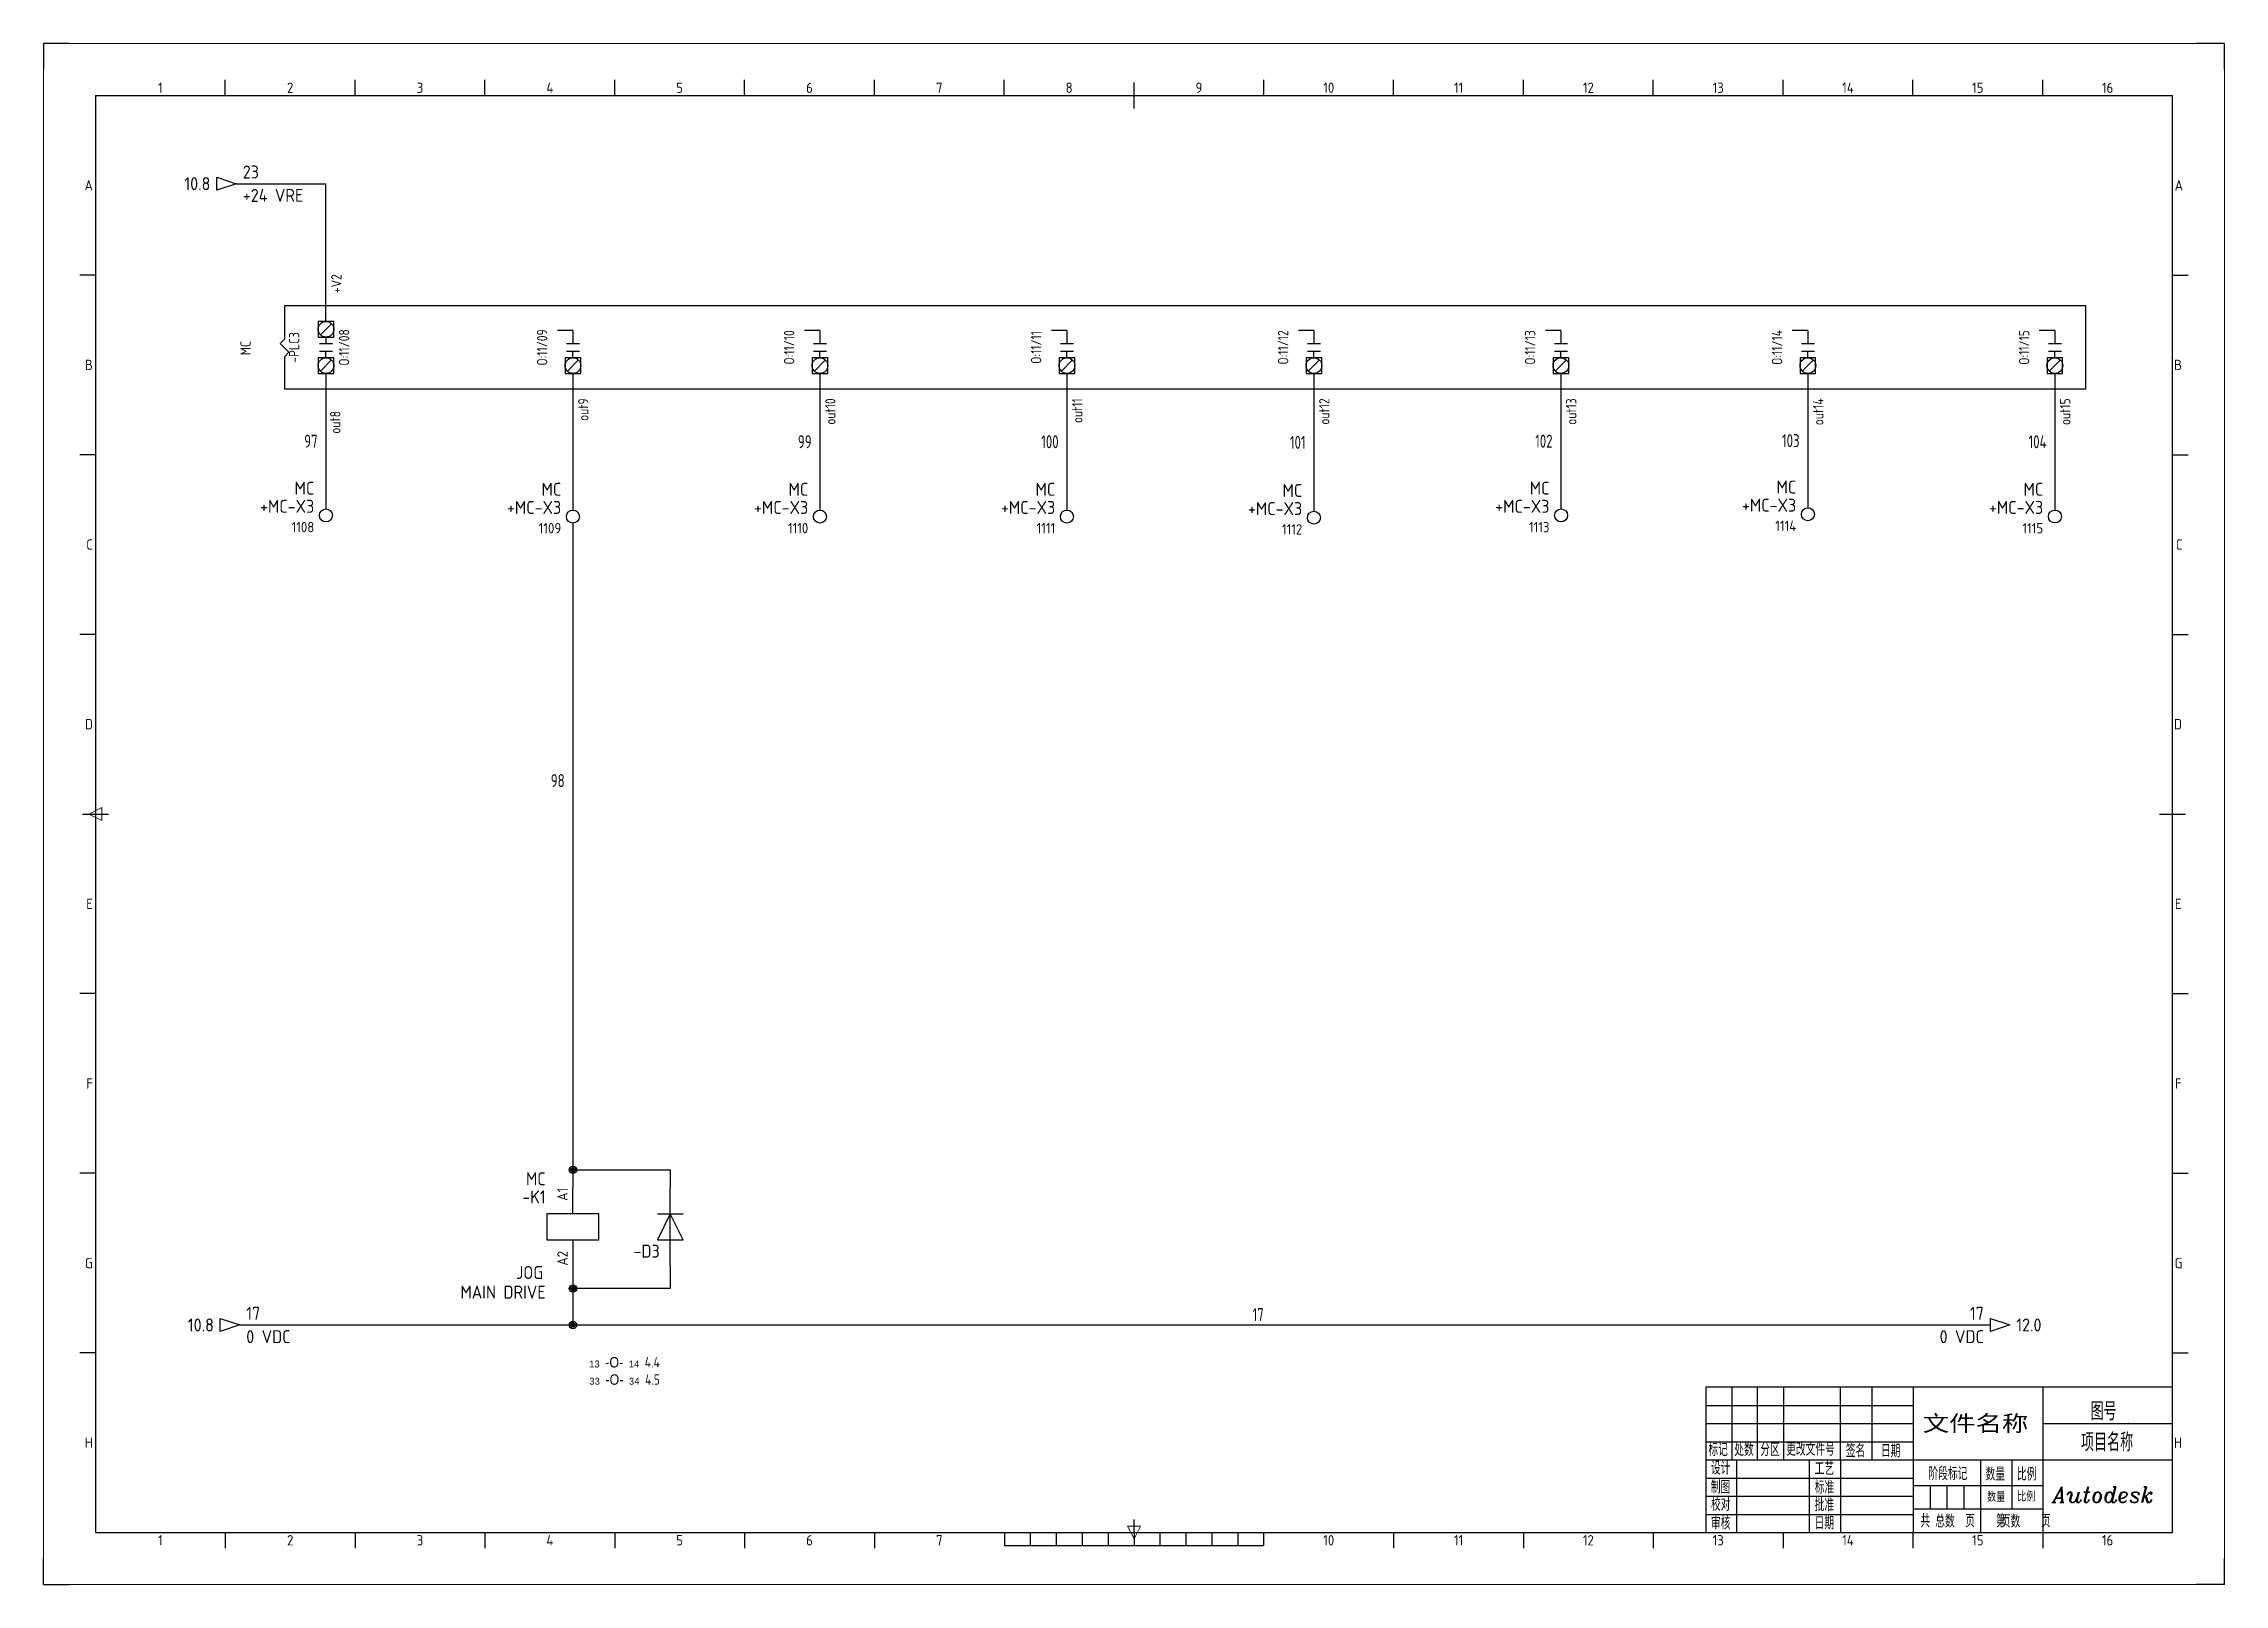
# Model space of a CAD drawing. Header units: millimetres. Extents: x 0 to 841, y 0 to 594.
import ezdxf
from ezdxf.enums import TextEntityAlignment as Align

# ---------------------------------------------------------------- set-up
doc = ezdxf.new("R2010")
doc.units = ezdxf.units.MM
doc.header["$LTSCALE"] = 12
for name, color, linetype in [('AE_BOR', 1, 'Continuous'), ('BLK_0.75mm^2', 7, 'Continuous'), ('DESC', 150, 'Continuous'), ('GRN_2.5mm^2', 3, 'Continuous'), ('GRY_0.5mm^2', 9, 'Continuous'), ('GRY_0.75mm^2', 9, 'Continuous'), ('LOC', 8, 'Continuous'), ('MISC', 7, 'Continuous'), ('SYMS', 7, 'Continuous'), ('TAGS', 150, 'Continuous'), ('TERMS', 123, 'Continuous'), ('VIO_1.0mm^2', 190, 'Continuous'), ('WIRENO', 72, 'Continuous'), ('WIREREF', 52, 'Continuous'), ('WIREREF_DEST', 52, 'Continuous'), ('XREF', 7, 'Continuous'), ('图框_外框线', 7, 'Continuous'), ('图框_标题栏属性', 1, 'Continuous'), ('图框_标题栏文字', 6, 'Continuous')]:
    doc.layers.add(name, color=color, linetype=linetype)
doc.styles.get("Standard").update_dxf_attribs({"font": 'txt.shx', "bigfont": 'gbcbig.shx'})
doc.styles.add('WD', font='romans.shx', dxfattribs={"bigfont": 'gbcbig.shx'})
doc.styles.add('WD_IEC', font='isocp2.shx', dxfattribs={"width": 0.9, "height": 4, "bigfont": 'gbcbig.shx'})
doc.styles.add('工程字', font='gbenor.shx', dxfattribs={"bigfont": 'gbcbig.shx'})

# ---------------------------------------------------------------- blocks, each defined once
blk = doc.blocks.new('gb_a1')
for p, q in [((20, 574), (20, 20)), ((20, 574), (821, 574)), ((821, 20), (821, 574)), ((20, 20), (821, 20))]:
    blk.add_line(p, q)
at = {"layer": 'AE_BOR', "lineweight": 30}
for p, q in [((10, 594), (0, 594)), ((0, 594), (0, 584)), ((841, 594), (830, 594)), ((841, 584), (841, 594)), ((0, 0), (0, 10)), ((841, 0), (841, 10)), ((0, 0), (10, 0)), ((841, 0), (830, 0))]:
    blk.add_line(p, q, dxfattribs=at)
at = {"layer": 'AE_BOR', "color": 1, "lineweight": 15}
for p, q in [((0, 594), (841, 594)), ((0, 0), (0, 594)), ((841, 594), (841, 0)), ((17.5, 297), (22.5, 299.5)), ((22.5, 294.5), (17.5, 297)), ((22.5, 299.5), (22.5, 294.5)), ((420.5, 17.5), (418, 22.5)), ((418, 22.5), (423, 22.5)), ((423, 22.5), (420.5, 17.5)), ((841, 0), (0, 0))]:
    blk.add_line(p, q, dxfattribs=at)
at = {"layer": 'AE_BOR'}
for p, q in [((70.0625, 574), (70.0625, 580)), ((120.125, 574), (120.125, 580)), ((170.1875, 574), (170.1875, 580)), ((220.25, 574), (220.25, 580)), ((270.3125, 574), (270.3125, 580)), ((320.375, 574), (320.375, 580)), ((370.4375, 574), (370.4375, 580)), ((470.5625, 574), (470.5625, 580)), ((520.625, 574), (520.625, 580)), ((570.6875, 574), (570.6875, 580)), ((620.75, 574), (620.75, 580)), ((670.8125, 574), (670.8125, 580)), ((720.875, 574), (720.875, 580)), ((770.9375, 574), (770.9375, 580)), ((20, 504.75), (14, 504.75)), ((821, 504.75), (827, 504.75)), ((20, 435.5), (14, 435.5)), ((821, 435.5), (827, 435.5)), ((20, 366.25), (14, 366.25)), ((821, 366.25), (827, 366.25)), ((20, 227.75), (14, 227.75)), ((821, 227.75), (827, 227.75)), ((20, 158.5), (14, 158.5)), ((821, 158.5), (827, 158.5)), ((20, 89.25), (14, 89.25)), ((821, 89.25), (827, 89.25)), ((70.0625, 20), (70.0625, 14)), ((120.125, 20), (120.125, 14)), ((170.1875, 20), (170.1875, 14)), ((220.25, 20), (220.25, 14)), ((270.3125, 20), (270.3125, 14)), ((320.375, 20), (320.375, 14)), ((520.625, 20), (520.625, 14)), ((570.6875, 20), (570.6875, 14)), ((620.75, 20), (620.75, 14)), ((670.8125, 20), (670.8125, 14)), ((720.875, 20), (720.875, 14)), ((770.9375, 20), (770.9375, 14))]:
    blk.add_line(p, q, dxfattribs=at)
at = {"layer": 'AE_BOR', "color": 2, "lineweight": 30}
for p, q in [((420.5, 574), (420.5, 579)), ((420.5, 569), (420.5, 574)), ((15, 297), (25, 297)), ((816, 297), (826, 297)), ((370.5, 20), (370.5, 15)), ((380.5, 20), (380.5, 15)), ((390.5, 20), (390.5, 15)), ((400.5, 20), (400.5, 15)), ((410.5, 20), (410.5, 15)), ((420.5, 20), (420.5, 25)), ((420.5, 20), (420.5, 15)), ((430.5, 20), (430.5, 15)), ((440.5, 20), (440.5, 15)), ((450.5, 20), (450.5, 15)), ((460.5, 20), (460.5, 15)), ((470.5, 20), (470.5, 15)), ((370.5, 15), (470.5, 15))]:
    blk.add_line(p, q, dxfattribs=at)
at = {"layer": 'AE_BOR', "style": 'WD_IEC'}
for s, p in [('1', (45.03125, 575)), ('2', (95.09375, 575)), ('3', (145.15625, 575)), ('4', (195.21875, 575)), ('5', (245.28125, 575)), ('6', (295.34375, 575)), ('7', (345.40625, 575)), ('8', (395.46875, 575)), ('9', (445.53125, 575)), ('10', (495.59375, 575)), ('11', (545.65625, 575)), ('12', (595.71875, 575)), ('13', (645.78125, 575)), ('14', (695.84375, 575)), ('15', (745.90625, 575)), ('16', (795.96875, 575)), ('1', (45.03125, 15)), ('2', (95.09375, 15)), ('3', (145.15625, 15)), ('4', (195.21875, 15)), ('5', (245.28125, 15)), ('6', (295.34375, 15)), ('7', (345.40625, 15)), ('10', (495.59375, 15)), ('11', (545.65625, 15)), ('12', (595.71875, 15)), ('13', (645.78125, 15)), ('14', (695.84375, 15)), ('15', (745.90625, 15)), ('16', (795.96875, 15))]:
    blk.add_text(s, height=4, dxfattribs=at).set_placement(p, align=Align.CENTER)
for s, p in [('A', (19, 539.375)), ('A', (825.04762, 539.375)), ('B', (19, 470.125)), ('B', (824.66667, 470.125)), ('C', (19, 400.875)), ('C', (824.85714, 400.875)), ('D', (19, 331.625)), ('D', (824.66667, 331.625)), ('E', (19, 262.375)), ('E', (824.47619, 262.375)), ('F', (19, 193.125)), ('F', (824.47619, 193.125)), ('G', (19, 123.875)), ('G', (824.85714, 123.875)), ('H', (19, 54.625)), ('H', (824.66667, 54.625))]:
    blk.add_text(s, height=4, dxfattribs=at).set_placement(p, align=Align.MIDDLE_RIGHT)
blk = doc.blocks.new('PLCIO_25A5')
at = {"layer": 'SYMS'}
for p, q in [((-16, 16), (-16, 3.2)), ((678.75, 16), (-16, 16)), ((-3, 10), (-3, 4)), ((3, 10), (-3, 10)), ((-2.15, 4.85), (2.15, 9.15)), ((3, 4), (3, 10)), ((678.75, -16), (678.75, 16)), ((-16, 3.2), (-17.7, 1.5)), ((-17.7, 1.5), (-14.3, -1.89)), ((-3, 4), (3, 4)), ((-2.5, 1.5), (2.5, 1.5)), ((0, 4), (0, 1.5)), ((95.25, 6.5), (89.25, 6.5)), ((92.75, 1.5), (97.75, 1.5)), ((95.25, 6.5), (95.25, 1.5)), ((190.5, 6.5), (184.5, 6.5)), ((188, 1.5), (193, 1.5)), ((190.5, 6.5), (190.5, 1.5)), ((285.75, 6.5), (279.75, 6.5)), ((283.25, 1.5), (288.25, 1.5)), ((285.75, 6.5), (285.75, 1.5)), ((381, 6.5), (375, 6.5)), ((378.5, 1.5), (383.5, 1.5)), ((381, 6.5), (381, 1.5)), ((476.25, 6.5), (470.25, 6.5)), ((473.75, 1.5), (478.75, 1.5)), ((476.25, 6.5), (476.25, 1.5)), ((571.5, 6.5), (565.5, 6.5)), ((569, 1.5), (574, 1.5)), ((571.5, 6.5), (571.5, 1.5)), ((666.75, 6.5), (660.75, 6.5)), ((664.25, 1.5), (669.25, 1.5)), ((666.75, 6.5), (666.75, 1.5)), ((-14.3, -1.89), (-16, -3.59)), ((-16, -3.59), (-16, -16)), ((-3, -4), (-3, -10)), ((3, -4), (-3, -4)), ((-2.5, -1.5), (2.5, -1.5)), ((-2.15, -9.15), (2.15, -4.85)), ((0, -4), (0, -1.5)), ((3, -10), (3, -4)), ((92.25, -4), (92.25, -10)), ((98.25, -4), (92.25, -4)), ((92.75, -1.5), (97.75, -1.5)), ((93.1, -9.15), (97.4, -4.85)), ((95.25, -4), (95.25, -1.5)), ((98.25, -10), (98.25, -4)), ((187.5, -4), (187.5, -10)), ((193.5, -4), (187.5, -4)), ((188, -1.5), (193, -1.5)), ((188.35, -9.15), (192.65, -4.85)), ((190.5, -4), (190.5, -1.5)), ((193.5, -10), (193.5, -4)), ((282.75, -4), (282.75, -10)), ((288.75, -4), (282.75, -4)), ((283.25, -1.5), (288.25, -1.5)), ((283.6, -9.15), (287.9, -4.85)), ((285.75, -4), (285.75, -1.5)), ((288.75, -10), (288.75, -4)), ((378, -4), (378, -10)), ((384, -4), (378, -4)), ((378.5, -1.5), (383.5, -1.5)), ((378.85, -9.15), (383.15, -4.85)), ((381, -4), (381, -1.5)), ((384, -10), (384, -4)), ((473.25, -4), (473.25, -10)), ((479.25, -4), (473.25, -4)), ((473.75, -1.5), (478.75, -1.5)), ((474.1, -9.15), (478.4, -4.85)), ((476.25, -4), (476.25, -1.5)), ((479.25, -10), (479.25, -4)), ((568.5, -4), (568.5, -10)), ((574.5, -4), (568.5, -4)), ((569, -1.5), (574, -1.5)), ((569.35, -9.15), (573.65, -4.85)), ((571.5, -4), (571.5, -1.5)), ((574.5, -10), (574.5, -4)), ((663.75, -4), (663.75, -10)), ((669.75, -4), (663.75, -4)), ((664.25, -1.5), (669.25, -1.5)), ((664.6, -9.15), (668.9, -4.85)), ((666.75, -4), (666.75, -1.5)), ((669.75, -10), (669.75, -4)), ((-16, -16), (678.75, -16)), ((-3, -10), (3, -10)), ((92.25, -10), (98.25, -10)), ((187.5, -10), (193.5, -10)), ((282.75, -10), (288.75, -10)), ((378, -10), (384, -10)), ((473.25, -10), (479.25, -10)), ((568.5, -10), (574.5, -10)), ((663.75, -10), (669.75, -10))]:
    blk.add_line(p, q, dxfattribs=at)
for centre in [(0, 7), (0, -7), (95.25, -7), (190.5, -7), (285.75, -7), (381, -7), (476.25, -7), (571.5, -7), (666.75, -7)]:
    blk.add_circle(centre, 3.04, dxfattribs=at)
at = {"style": 'WD_IEC', "width": 0.8}
for tag, p in [('LOC', (-42, 0)), ('TAG_1', (-10.29, 0))]:
    blk.add_attdef(tag, text='', height=4, rotation=90, dxfattribs=at).set_placement(p, align=Align.CENTER)
at = {"layer": 'SYMS', "style": 'WD_IEC', "width": 0.9}
blk.add_attdef('TERMDESC10R', text='', height=4, rotation=90, dxfattribs=at).set_placement((4.08, 18), align=Align.TOP_LEFT)
for tag, p in [('DESCA10', (-3, 22)), ('DESCB10', (2, 22)), ('DESCC10', (7, 22)), ('DESCD10', (12, 22)), ('DESCE10', (17, 22)), ('DESCA11', (92.25, 22)), ('DESCB11', (97.25, 22)), ('DESCC11', (102.25, 22)), ('DESCD11', (107.25, 22)), ('DESCE11', (112.25, 22)), ('DESCA12', (187.5, 22)), ('DESCB12', (192.5, 22)), ('DESCC12', (197.5, 22)), ('DESCD12', (202.5, 22)), ('DESCE12', (207.5, 22)), ('DESCA13', (282.75, 22)), ('DESCB13', (287.75, 22)), ('DESCC13', (292.75, 22)), ('DESCD13', (297.75, 22)), ('DESCE13', (302.75, 22)), ('DESCA14', (378, 22)), ('DESCB14', (383, 22)), ('DESCC14', (388, 22)), ('DESCD14', (393, 22)), ('DESCE14', (398, 22)), ('DESCA15', (473.25, 22)), ('DESCB15', (478.25, 22)), ('DESCC15', (483.25, 22)), ('DESCD15', (488.25, 22)), ('DESCE15', (493.25, 22)), ('DESCA16', (568.5, 22)), ('DESCB16', (573.5, 22)), ('DESCC16', (578.5, 22)), ('DESCD16', (583.5, 22)), ('DESCE16', (588.5, 22)), ('DESCA17', (663.75, 22)), ('DESCB17', (668.75, 22)), ('DESCC17', (673.75, 22)), ('DESCD17', (678.75, 22)), ('DESCE17', (683.75, 22))]:
    blk.add_attdef(tag, p, '', height=4, rotation=90, dxfattribs=at)
for tag, p in [('TERM10R', (-6, 8.5)), ('TERM10L', (-6, -8.5)), ('TERM11', (89.25, -10)), ('TERM12', (184.5, -10)), ('TERM13', (279.75, -10)), ('TERM14', (375, -10)), ('TERM15', (470.25, -10)), ('TERM16', (565.5, -10)), ('TERM17', (660.75, -10))]:
    blk.add_attdef(tag, text='', height=4, rotation=90, dxfattribs=at).set_placement(p, align=Align.CENTER)
at = {"layer": 'SYMS', "style": 'WD_IEC', "width": 0.9, "flags": 1}
for tag, p in [('X2TERM10R', (0, 10)), ('X8TERM10L', (0, -10)), ('X8TERM11L', (95.25, -10)), ('X8TERM12L', (190.5, -10)), ('X8TERM13L', (285.75, -10)), ('X8TERM14L', (381, -10)), ('X8TERM15L', (476.25, -10)), ('X8TERM16L', (571.5, -10)), ('X8TERM17L', (666.75, -10))]:
    blk.add_attdef(tag, text='', height=0.64, rotation=90, dxfattribs=at).set_placement(p, align=Align.RIGHT)
at = {"layer": 'SYMS', "style": 'WD_IEC', "width": 0.8}
blk.add_attdef('TAGA10', text='', height=4, rotation=90, dxfattribs=at).set_placement((5, 0), align=Align.TOP_CENTER)
for tag, p in [('TAGA11', (90.25, 0)), ('TAGA12', (185.5, 0)), ('TAGA13', (280.75, 0)), ('TAGA14', (376, 0)), ('TAGA15', (471.25, 0)), ('TAGA16', (566.5, 0)), ('TAGA17', (661.75, 0))]:
    blk.add_attdef(tag, text='', height=4, rotation=90, dxfattribs=at).set_placement(p, align=Align.MIDDLE_CENTER)
at = {"layer": 'SYMS', "style": 'WD_IEC', "width": 0.9}
for tag, p in [('TERMDESC11', (97.25, -11.5)), ('TERMDESC12', (192.5, -11.5)), ('TERMDESC13', (287.75, -11.5)), ('TERMDESC14', (383, -11.5)), ('TERMDESC15', (478.25, -11.5)), ('TERMDESC16', (573.5, -11.5)), ('TERMDESC17', (668.75, -11.5)), ('TERMDESC10L', (2, -18))]:
    blk.add_attdef(tag, text='', height=4, rotation=90, dxfattribs=at).set_placement(p, align=Align.TOP_RIGHT)
blk = doc.blocks.new('HA1S1')
blk.add_lwpolyline([(0, 1.25), (3.75, 0), (0, -1.25)], close=True)
at = {"style": 'WD_IEC'}
for tag, height, flags, p in [('WIRENO', 2.5, 8, (-1.25, 1)), ('SIGCODE', 1, 1, (5, 1.8))]:
    blk.add_attdef(tag, text='', height=height, dxfattribs=dict(at, flags=flags)).set_placement(p, align=Align.RIGHT)
at = {"style": 'WD_IEC', "flags": 1}
blk.add_attdef('X4TERM01', (0, 0), '', height=0.32, dxfattribs=at)
at = {"style": 'WD_IEC'}
blk.add_attdef('XREF', text='', height=2.5, dxfattribs=at).set_placement((5, 0), align=Align.MIDDLE_LEFT)
blk.add_attdef('DESC1', text='', height=2.5, dxfattribs=at).set_placement((-1.25, -1), align=Align.TOP_RIGHT)
blk = doc.blocks.new('VDI1')
for p, q in [((0, 7.5), (0, -7.5)), ((0, -2.5), (-2.5, 2.5)), ((-2.5, 2.5), (2.5, 2.5)), ((2.5, 2.5), (0, -2.5)), ((-2.5, -2.5), (2.5, -2.5))]:
    blk.add_line(p, q)
at = {"style": 'WD_IEC'}
for tag, p in [('INST', (-5.5, 10.25)), ('LOC', (-5.5, 6.75)), ('TAG1', (-5.5, 3.25)), ('DESC1', (-5.5, -6.35)), ('DESC2', (-5.5, -9.85)), ('DESC3', (-5.5, -13.35))]:
    blk.add_attdef(tag, text='', height=2.5, dxfattribs=at).set_placement(p, align=Align.RIGHT)
blk.add_attdef('TERM01', text='', height=2, rotation=90, dxfattribs=at).set_placement((-1, 7.5), align=Align.RIGHT)
at = {"style": 'WD_IEC', "flags": 1}
for tag, p, height in [('X2TERM01', (0, 7.5), 0.32), ('ASSYCODE', (1, -4), 1), ('X8TERM02', (0, -7.5), 0.32), ('FAMILY', (1, -5.5), 1), ('CATDESC', (1, -7), 1)]:
    blk.add_attdef(tag, p, '', height=height, dxfattribs=at)
at = {"style": 'WD_IEC', "flags": 9}
for tag, p in [('MFG', (-5.5, -0.25)), ('CAT', (-5.5, -2.75))]:
    blk.add_attdef(tag, text='', height=1.5, dxfattribs=at).set_placement(p, align=Align.RIGHT)
at = {"style": 'WD_IEC'}
blk.add_attdef('TERM02', (-1, -7.5), '', height=2, rotation=90, dxfattribs=at)
blk = doc.blocks.new('HA1D3')
blk.add_lwpolyline([(0, 0), (-3.75, -1.25), (-3.75, 1.25)], close=True)
at = {"style": 'WD_IEC'}
blk.add_attdef('XREF', text='', height=2.5, dxfattribs=at).set_placement((-5, 0), align=Align.MIDDLE_RIGHT)
at = {"style": 'WD_IEC', "flags": 1}
blk.add_attdef('SIGCODE', text='', height=1, dxfattribs=at).set_placement((-2.5, 1.8), align=Align.RIGHT)
at = {"style": 'WD_IEC'}
for tag, p, height, flags in [('X1TERM01', (0, 0), 0.32, 1), ('WIRENO', (1.25, 1), 2.5, 8)]:
    blk.add_attdef(tag, p, '', height=height, dxfattribs=dict(at, flags=flags))
blk.add_attdef('DESC1', text='', height=2.5, dxfattribs=at).set_placement((1.25, -1), align=Align.TOP_LEFT)
blk = doc.blocks.new('VCR1')
for p, q in [((0, 2.5), (0, 7.5)), ((0, -2.5), (0, -7.5))]:
    blk.add_line(p, q)
blk.add_lwpolyline([(-5, 2.5), (-5, -2.5), (5, -2.5), (5, 2.5)], close=True)
at = {"style": 'WD_IEC'}
for tag, p in [('INST', (-5.25, 11.5)), ('LOC', (-5.25, 8)), ('TAG1', (-5.25, 4.5)), ('DESC2', (-5.25, -10.35)), ('DESC1', (-5.25, -6.85)), ('DESC3', (-5.25, -13.85))]:
    blk.add_attdef(tag, text='', height=2.5, dxfattribs=at).set_placement(p, align=Align.RIGHT)
blk.add_attdef('TERM01', text='', height=2, rotation=90, dxfattribs=at).set_placement((-1, 7.5), align=Align.RIGHT)
at = {"style": 'WD_IEC', "flags": 1}
for tag, p, height in [('X2TERM01', (0, 7.5), 0.32), ('X4LINK', (-5, 0), 0.32), ('X1LINK', (5, 0), 0.32), ('ASSYCODE', (1, -4), 1), ('X8TERM02', (0, -7.5), 0.32), ('FAMILY', (1, -5.5), 1), ('CATDESC', (1, -7), 1)]:
    blk.add_attdef(tag, p, '', height=height, dxfattribs=at)
at = {"style": 'WD_IEC', "flags": 9}
for tag, p in [('MFG', (-6, 1)), ('CAT', (-6, -1.5))]:
    blk.add_attdef(tag, text='', height=1.5, dxfattribs=at).set_placement(p, align=Align.RIGHT)
at = {"style": 'WD_IEC'}
blk.add_attdef('TERM02', (-1, -7.5), '', height=2, rotation=90, dxfattribs=at)
at = {"lineweight": 9, "style": 'WD_IEC'}
for tag, p in [('NO', (-5.5, -16.5)), ('NC', (-5.5, -20))]:
    blk.add_attdef(tag, text='', height=2.5, dxfattribs=at).set_placement(p, align=Align.TOP_RIGHT)
for tag, p in [('XREFNO', (-4, -16.5)), ('XREFNC', (-4, -20))]:
    blk.add_attdef(tag, text='', height=2.5, dxfattribs=at).set_placement(p, align=Align.TOP_LEFT)
blk = doc.blocks.new('WD_WNH')
at = {"linetype": 'Continuous', "style": 'WD_IEC', "width": 0.8}
blk.add_attdef('WIRENO', text='', height=2.5, dxfattribs=at).set_placement((0, 0.75), align=Align.CENTER)
at = {"style": 'WD_IEC', "flags": 1}
for tag, p in [('W08USER', (0, 0.375)), ('W04USER', (0, 0.875)), ('W05USER', (0, 0.75)), ('W09USER', (0, 0.25)), ('W03USER', (0, 1)), ('W06USER', (0, 0.625)), ('W07USER', (0, 0.5)), ('W02USER', (0, 1.125)), ('W01USER', (0, 1.25)), ('W10USER', (0, 0.125))]:
    blk.add_attdef(tag, text='', height=0.08, dxfattribs=at).set_placement(p, align=Align.CENTER)
blk = doc.blocks.new('WD_WNV')
at = {"linetype": 'Continuous', "style": 'WD_IEC', "width": 0.8}
blk.add_attdef('WIRENO', text='', height=2.5, dxfattribs=at).set_placement((-1.6, 0), align=Align.MIDDLE_RIGHT)
at = {"style": 'WD_IEC', "flags": 1}
for tag, p in [('W08USER', (-1, 0.375)), ('W04USER', (-1, 0.875)), ('W05USER', (-1, 0.75)), ('W09USER', (-1, 0.25)), ('W03USER', (-1, 1)), ('W06USER', (-1, 0.625)), ('W07USER', (-1, 0.5)), ('W02USER', (-1, 1.125)), ('W01USER', (-1, 1.25)), ('W10USER', (-1, 0.125))]:
    blk.add_attdef(tag, text='', height=0.08, dxfattribs=at).set_placement(p, align=Align.CENTER)
blk = doc.blocks.new('CorpLogoBlock')
at = {"insert": (-46.09, 17.54), "char_height": 6, "width": 37.2055, "attachment_point": 1, "style": '工程字'}
blk.add_mtext('{\\Fitalic|c0;Autodesk}', dxfattribs=at)
blk = doc.blocks.new('GB_TitleBlock')
at = {"lineweight": -3}
for p, q in [((-50, 42), (0, 42)), ((-50, 28), (0, 28))]:
    blk.add_line(p, q, dxfattribs=at)
blk.add_point((-16.99, 42), dxfattribs=at)
at = {"layer": '图框_外框线'}
for p, q in [((-170, 56), (-170, 28)), ((-160, 28), (-160, 56)), ((-150, 56), (-150, 28)), ((-128, 28), (-128, 56)), ((-116, 56), (-116, 28)), ((-100, 56), (-100, 0)), ((-50, 56), (-50, 0)), ((-180, 49), (-100, 49)), ((-180, 42), (-100, 42)), ((-180, 35), (-100, 35)), ((-180, 28), (-50, 28)), ((-168, 0), (-168, 28)), ((-140, 0), (-140, 28)), ((-128, 28), (-128, 0)), ((-74, 28), (-74, 0)), ((-62, 28), (-62, 9)), ((-180, 21), (-100, 21)), ((-50, 18), (-100, 18)), ((-93.5, 18), (-93.5, 9)), ((-87, 18), (-87, 9)), ((-80.5, 18), (-80.5, 9)), ((-180, 14), (-100, 14)), ((-50, 9), (-100, 9)), ((-180, 7), (-100, 7))]:
    blk.add_line(p, q, dxfattribs=at)
blk.add_lwpolyline([(0, 56), (-180, 56), (-180, 0), (0, 0), (0, 56)], dxfattribs=at)
at = {"style": 'WD', "flags": 1}
blk.add_attdef('WD_TB', (-168.38, 50.46), '', height=2, dxfattribs=at)
at = {"layer": '图框_标题栏属性', "style": '工程字'}
for tag, p in [('REV3', (-179.58, 50.91)), ('REV2', (-179.43, 43.49)), ('REV1', (-179.43, 36.77))]:
    blk.add_attdef(tag, p, '', height=3, dxfattribs=at)
for tag, height, width, p, p2 in [('REV3DET', 3, 13.288798, (-148.76, 50.77), (-130.49, 50.77)), ('BY3', 3, 6.930672, (-126.95, 50.77), (-117.42, 50.77)), ('RD3', 3, 9.096075, (-114.66, 50.77), (-102.16, 50.77)), ('REV2DET', 3, 1.39216, (-148.76, 43.77), (-130.49, 43.77)), ('BY2', 3, 6.930672, (-126.95, 43.77), (-117.42, 43.77)), ('RD2', 3, 9.096075, (-114.66, 43.77), (-102.16, 43.77)), ('文件名称', 7, 2.04191, (-96.3, 38.33), (-55.63, 38.33)), ('REV1DET', 3, 13.288798, (-148.76, 36.77), (-130.49, 36.77)), ('BY1', 3, 6.930672, (-126.95, 36.77), (-117.42, 36.77)), ('RD1', 3, 9.096075, (-114.66, 36.77), (-102.16, 36.77))]:
    blk.add_attdef(tag, text='', height=height, dxfattribs=dict(at, width=width)).set_placement(p, p2, align=Align.FIT)
for tag, p in [('图号', (-26.57, 46.93)), ('项目名称', (-25.25, 35.16))]:
    blk.add_attdef(tag, text='', height=7, dxfattribs=at).set_placement(p, align=Align.MIDDLE)
at = {"layer": '图框_标题栏属性', "lineweight": -3}
for tag, p in [('设计', (-163.59, 22.3)), ('工艺', (-123.59, 22.3)), ('制图', (-163.59, 15.3)), ('标准', (-123.59, 15.3)), ('校对', (-163.59, 8.3)), ('批准', (-123.59, 8.3)), ('审核', (-163.59, 1.3)), ('日期', (-123.59, 1.3))]:
    blk.add_attdef(tag, p, '', height=5, dxfattribs=at)
at = {"layer": '图框_标题栏属性', "style": '工程字'}
for tag, height, p in [('数量', 3.5, (-68.02, 13.58)), ('比例', 3.5, (-56.4, 13.74)), ('总数', 5, (-87.74, 4.36)), ('页数', 5, (-62.45, 4.36))]:
    blk.add_attdef(tag, text='', height=height, dxfattribs=at).set_placement(p, align=Align.MIDDLE_CENTER)
at = {"layer": '图框_标题栏文字', "style": '工程字'}
for s, p in [('标记', (-179, 29.44)), ('处数', (-169, 29.44)), ('分区', (-159, 29.44)), ('更改文件号', (-149, 29.59)), ('签名', (-126, 29)), ('日期', (-112.47, 28.98)), ('设计', (-177.99, 22.35)), ('工艺', (-138.02, 22.15)), ('阶段标记', (-94.11, 20.2)), ('数量', (-72.11, 20)), ('比例', (-60, 20)), ('制图', (-178.04, 15.02)), ('标准', (-137.99, 14.92)), ('校对', (-177.99, 8.33)), ('批准', (-138.02, 8.15)), ('审核', (-177.99, 1.15)), ('日期', (-138.02, 1.15)), ('共     页   第     页', (-97.24, 2))]:
    blk.add_text(s, height=5, dxfattribs=at).set_placement(p)
blk = doc.blocks.new('WDDOT')
for radius in [0.72, 0.449, 0.223]:
    blk.add_circle((0, 0), radius)
blk = doc.blocks.new('VT0002')
blk.add_circle((0, 0), 1.25)
at = {"style": 'WD_IEC'}
for tag, p in [('INST', (-2.25, 7.5)), ('LOC', (-2.25, 4))]:
    blk.add_attdef(tag, text='', height=2.5, dxfattribs=at).set_placement(p, align=Align.RIGHT)
at = {"style": 'WD_IEC', "flags": 1}
for tag, p, height in [('ASSYCODE', (2.75, 10.75), 1), ('CATDESC', (2.75, 9.25), 1), ('MFG', (2.75, 7.25), 1.5), ('CAT', (2.75, 4.75), 1.5), ('X4TERM01', (-1.25, 0), 0.32), ('X4PIN01', (-1.25, 1), 0.4), ('X4TERMDESC01', (-1.25, 0.5), 0.4), ('X2TERM01', (0, 1.25), 0.32), ('X2PIN01', (0, 2.25), 0.4), ('X2TERMDESC01', (0, 1.75), 0.4), ('X8PIN01', (0, -0.25), 0.4), ('X1TERM01', (1.25, 0), 0.32), ('X1PIN01', (1.25, 1), 0.4), ('X1TERMDESC01', (1.25, 0.5), 0.4), ('X8TERM01', (0, -1.25), 0.32), ('X8TERMDESC01', (0, -0.75), 0.4), ('STRIPSEQ', (0, -3), 0.4), ('LINKTERM', (0, -2), 0.4)]:
    blk.add_attdef(tag, p, '', height=height, dxfattribs=at)
at = {"style": 'WD_IEC', "flags": 8}
for tag, height, p in [('TAGSTRIP', 2.5, (-2.25, 0.5)), ('TERM01', 2, (-2.25, -3.25))]:
    blk.add_attdef(tag, text='', height=height, dxfattribs=at).set_placement(p, align=Align.RIGHT)

msp = doc.modelspace()

# ---------------------------------------------------------------- linework, layer by layer
at = {"layer": 'BLK_0.75mm^2'}
for p, q in [((204.12, 159.8), (241.68, 159.8)), ((241.68, 159.8), (241.68, 152.87)), ((241.68, 122.87), (241.68, 114.07)), ((241.68, 114.07), (204.12, 114.07))]:
    msp.add_line(p, q, dxfattribs=at)
at = {"layer": 'GRN_2.5mm^2'}
for p, q in [((204.12, 122.87), (204.12, 100)), ((75.65, 100), (750.75, 100))]:
    msp.add_line(p, q, dxfattribs=at)
at = {"layer": 'GRY_0.5mm^2'}
for p, q in [((108.88, 466.83), (108.88, 414.61)), ((299.38, 466.83), (299.38, 414.18)), ((394.62, 466.83), (394.62, 414.18)), ((489.88, 466.83), (489.88, 413.74)), ((585.12, 466.83), (585.12, 414.62)), ((680.38, 466.83), (680.38, 415.05)), ((775.62, 466.83), (775.64, 414.19))]:
    msp.add_line(p, q, dxfattribs=at)
at = {"layer": 'GRY_0.75mm^2'}
for p, q in [((204.12, 466.88), (204.12, 414.18)), ((204.12, 409.18), (204.12, 152.87))]:
    msp.add_line(p, q, dxfattribs=at)
at = {"layer": 'VIO_1.0mm^2'}
for p in [(74.32, 540), (108.88, 486.88)]:
    msp.add_line(p, (108.88, 540), dxfattribs=at)

# ---------------------------------------------------------------- block references
for name, p in [('gb_a1', (0, 0)), ('CorpLogoBlock', (821, 20))]:
    msp.add_blockref(name, p)
ref = msp.add_blockref('GB_TitleBlock', (821, 20))
ref.add_attrib('页数', '页数', dxfattribs={"layer": '图框_标题栏属性', "height": 5, "style": '工程字'}).set_placement((758.55, 24.36), align=Align.MIDDLE_CENTER)
ref.add_attrib('总数', '总数', dxfattribs={"layer": '图框_标题栏属性', "height": 5, "style": '工程字'}).set_placement((733.26, 24.36), align=Align.MIDDLE_CENTER)
ref.add_attrib('比例', '比例', dxfattribs={"layer": '图框_标题栏属性', "height": 3.5, "style": '工程字'}).set_placement((764.6, 33.74), align=Align.MIDDLE_CENTER)
ref.add_attrib('数量', '数量', dxfattribs={"layer": '图框_标题栏属性', "height": 3.5, "style": '工程字'}).set_placement((752.98, 33.58), align=Align.MIDDLE_CENTER)
ref.add_attrib('项目名称', '项目名称', dxfattribs={"layer": '图框_标题栏属性', "height": 7, "style": '工程字'}).set_placement((795.75, 55.16), align=Align.MIDDLE)
ref.add_attrib('图号', '图号', dxfattribs={"layer": '图框_标题栏属性', "height": 7, "style": '工程字'}).set_placement((794.43, 66.93), align=Align.MIDDLE)
ref.add_attrib('文件名称', '文件名称', dxfattribs={"layer": '图框_标题栏属性', "height": 7, "style": '工程字', "width": 2.04191}).set_placement((724.7, 58.33), (765.37, 58.33), align=Align.FIT)
at = {"layer": 'SYMS'}
ref = msp.add_blockref('HA1D3', (74.32, 540), dxfattribs=dict(at, xscale=2, yscale=2, zscale=2))
ref.add_attrib('WIRENO', '23', (76.82, 542), dxfattribs={"layer": 'WIREREF_DEST', "height": 5, "style": 'WD_IEC', "flags": 8})
ref.add_attrib('DESC1', '+24 VRE', dxfattribs={"layer": 'DESC', "height": 5, "style": 'WD_IEC'}).set_placement((76.82, 538), align=Align.TOP_LEFT)
ref.add_attrib('XREF', '10.8', dxfattribs={"layer": 'XREF', "height": 5, "style": 'WD_IEC'}).set_placement((64.32, 540), align=Align.MIDDLE_RIGHT)
ref = msp.add_blockref('PLCIO_25A5', (108.88, 476.88), dxfattribs=at)
ref.add_attrib('TAGA10', 'O:11/08', dxfattribs={"layer": 'TAGS', "height": 4, "rotation": 90, "style": 'WD_IEC', "width": 0.9}).set_placement((113.88, 476.88), align=Align.TOP_CENTER)
ref.add_attrib('TERMDESC10L', '+V2', dxfattribs={"layer": 'TERMS', "height": 4, "rotation": 90, "style": 'WD_IEC', "width": 0.9}).set_placement((110.88, 505.12), align=Align.TOP_RIGHT)
ref.add_attrib('TERMDESC10R', 'out8', dxfattribs={"layer": 'TERMS', "height": 4, "rotation": 90, "style": 'WD_IEC', "width": 0.9}).set_placement((110.46, 443.62), align=Align.TOP_LEFT)
ref.add_attrib('TAGA11', 'O:11/09', dxfattribs={"layer": 'TAGS', "height": 4, "rotation": 90, "style": 'WD_IEC', "width": 0.9}).set_placement((192.25, 476.88), align=Align.MIDDLE_CENTER)
ref.add_attrib('TERMDESC11', 'out9', dxfattribs={"layer": 'TERMS', "height": 4, "rotation": 90, "style": 'WD_IEC', "width": 0.9}).set_placement((206.12, 457.25), align=Align.TOP_RIGHT)
ref.add_attrib('TAGA12', 'O:11/10', dxfattribs={"layer": 'TAGS', "height": 4, "rotation": 90, "style": 'WD_IEC', "width": 0.9}).set_placement((287.5, 476.88), align=Align.MIDDLE_CENTER)
ref.add_attrib('TERMDESC12', 'out10', dxfattribs={"layer": 'TERMS', "height": 4, "rotation": 90, "style": 'WD_IEC', "width": 0.9}).set_placement((301.38, 457.25), align=Align.TOP_RIGHT)
ref.add_attrib('TAGA13', 'O:11/11', dxfattribs={"layer": 'TAGS', "height": 4, "rotation": 90, "style": 'WD_IEC', "width": 0.9}).set_placement((382.75, 476.88), align=Align.MIDDLE_CENTER)
ref.add_attrib('TERMDESC13', 'out11', dxfattribs={"layer": 'TERMS', "height": 4, "rotation": 90, "style": 'WD_IEC', "width": 0.9}).set_placement((396.62, 457.25), align=Align.TOP_RIGHT)
ref.add_attrib('TAGA14', 'O:11/12', dxfattribs={"layer": 'TAGS', "height": 4, "rotation": 90, "style": 'WD_IEC', "width": 0.9}).set_placement((478, 476.88), align=Align.MIDDLE_CENTER)
ref.add_attrib('TERMDESC14', 'out12', dxfattribs={"layer": 'TERMS', "height": 4, "rotation": 90, "style": 'WD_IEC', "width": 0.9}).set_placement((491.88, 457.25), align=Align.TOP_RIGHT)
ref.add_attrib('TAGA15', 'O:11/13', dxfattribs={"layer": 'TAGS', "height": 4, "rotation": 90, "style": 'WD_IEC', "width": 0.9}).set_placement((573.25, 476.88), align=Align.MIDDLE_CENTER)
ref.add_attrib('TERMDESC15', 'out13', dxfattribs={"layer": 'TERMS', "height": 4, "rotation": 90, "style": 'WD_IEC', "width": 0.9}).set_placement((587.12, 457.25), align=Align.TOP_RIGHT)
ref.add_attrib('TAGA16', 'O:11/14', dxfattribs={"layer": 'TAGS', "height": 4, "rotation": 90, "style": 'WD_IEC', "width": 0.9}).set_placement((668.5, 476.88), align=Align.MIDDLE_CENTER)
ref.add_attrib('TERMDESC16', 'out14', dxfattribs={"layer": 'TERMS', "height": 4, "rotation": 90, "style": 'WD_IEC', "width": 0.9}).set_placement((682.38, 457.25), align=Align.TOP_RIGHT)
ref.add_attrib('TAGA17', 'O:11/15', dxfattribs={"layer": 'TAGS', "height": 4, "rotation": 90, "style": 'WD_IEC', "width": 0.9}).set_placement((763.75, 476.88), align=Align.MIDDLE_CENTER)
ref.add_attrib('TERMDESC17', 'out15', dxfattribs={"layer": 'TERMS', "height": 4, "rotation": 90, "style": 'WD_IEC', "width": 0.9}).set_placement((777.62, 457.25), align=Align.TOP_RIGHT)
ref.add_attrib('LOC', 'MC', dxfattribs={"layer": 'LOC', "height": 4, "rotation": 90, "style": 'WD_IEC', "width": 0.9}).set_placement((79.86, 476.59), align=Align.CENTER)
ref.add_attrib('TAG_1', '-PLC3', dxfattribs={"layer": 'TAGS', "height": 4, "rotation": 90, "style": 'WD_IEC', "width": 0.9}).set_placement((98.59, 476.88), align=Align.CENTER)
ref = msp.add_blockref('VT0002', (108.88, 412.11), dxfattribs=dict(at, xscale=2, yscale=2, zscale=2))
ref.add_attrib('TAGSTRIP', '+MC-X3', dxfattribs={"layer": 'TAGS', "height": 5, "style": 'WD_IEC', "flags": 8}).set_placement((104.38, 413.11), align=Align.RIGHT)
ref.add_attrib('LOC', 'MC', dxfattribs={"layer": 'LOC', "height": 5, "style": 'WD_IEC'}).set_placement((104.38, 420.11), align=Align.RIGHT)
ref.add_attrib('TERM01', '1108', dxfattribs={"layer": 'TERMS', "height": 4, "style": 'WD_IEC', "flags": 8}).set_placement((104.38, 405.61), align=Align.RIGHT)
ref = msp.add_blockref('VT0002', (204.12, 411.68), dxfattribs=dict(at, xscale=2, yscale=2, zscale=2))
ref.add_attrib('TAGSTRIP', '+MC-X3', dxfattribs={"layer": 'TAGS', "height": 5, "style": 'WD_IEC', "flags": 8}).set_placement((199.62, 412.68), align=Align.RIGHT)
ref.add_attrib('LOC', 'MC', dxfattribs={"layer": 'LOC', "height": 5, "style": 'WD_IEC'}).set_placement((199.62, 419.68), align=Align.RIGHT)
ref.add_attrib('TERM01', '1109', dxfattribs={"layer": 'TERMS', "height": 4, "style": 'WD_IEC', "flags": 8}).set_placement((199.62, 405.18), align=Align.RIGHT)
ref = msp.add_blockref('VT0002', (299.38, 411.68), dxfattribs=dict(at, xscale=2, yscale=2, zscale=2))
ref.add_attrib('TAGSTRIP', '+MC-X3', dxfattribs={"layer": 'TAGS', "height": 5, "style": 'WD_IEC', "flags": 8}).set_placement((294.88, 412.68), align=Align.RIGHT)
ref.add_attrib('LOC', 'MC', dxfattribs={"layer": 'LOC', "height": 5, "style": 'WD_IEC'}).set_placement((294.88, 419.68), align=Align.RIGHT)
ref.add_attrib('TERM01', '1110', dxfattribs={"layer": 'TERMS', "height": 4, "style": 'WD_IEC', "flags": 8}).set_placement((294.88, 405.18), align=Align.RIGHT)
ref = msp.add_blockref('VT0002', (394.62, 411.68), dxfattribs=dict(at, xscale=2, yscale=2, zscale=2))
ref.add_attrib('TAGSTRIP', '+MC-X3', dxfattribs={"layer": 'TAGS', "height": 5, "style": 'WD_IEC', "flags": 8}).set_placement((390.12, 412.68), align=Align.RIGHT)
ref.add_attrib('LOC', 'MC', dxfattribs={"layer": 'LOC', "height": 5, "style": 'WD_IEC'}).set_placement((390.12, 419.68), align=Align.RIGHT)
ref.add_attrib('TERM01', '1111', dxfattribs={"layer": 'TERMS', "height": 4, "style": 'WD_IEC', "flags": 8}).set_placement((390.12, 405.18), align=Align.RIGHT)
ref = msp.add_blockref('VT0002', (489.88, 411.24), dxfattribs=dict(at, xscale=2, yscale=2, zscale=2))
ref.add_attrib('TAGSTRIP', '+MC-X3', dxfattribs={"layer": 'TAGS', "height": 5, "style": 'WD_IEC', "flags": 8}).set_placement((485.38, 412.24), align=Align.RIGHT)
ref.add_attrib('LOC', 'MC', dxfattribs={"layer": 'LOC', "height": 5, "style": 'WD_IEC'}).set_placement((485.38, 419.24), align=Align.RIGHT)
ref.add_attrib('TERM01', '1112', dxfattribs={"layer": 'TERMS', "height": 4, "style": 'WD_IEC', "flags": 8}).set_placement((485.38, 404.74), align=Align.RIGHT)
ref = msp.add_blockref('VT0002', (585.21, 412.12), dxfattribs=dict(at, xscale=2, yscale=2, zscale=2))
ref.add_attrib('TAGSTRIP', '+MC-X3', dxfattribs={"layer": 'TAGS', "height": 5, "style": 'WD_IEC', "flags": 8}).set_placement((580.71, 413.12), align=Align.RIGHT)
ref.add_attrib('LOC', 'MC', dxfattribs={"layer": 'LOC', "height": 5, "style": 'WD_IEC'}).set_placement((580.71, 420.12), align=Align.RIGHT)
ref.add_attrib('TERM01', '1113', dxfattribs={"layer": 'TERMS', "height": 4, "style": 'WD_IEC', "flags": 8}).set_placement((580.71, 405.62), align=Align.RIGHT)
ref = msp.add_blockref('VT0002', (680.38, 412.55), dxfattribs=dict(at, xscale=2, yscale=2, zscale=2))
ref.add_attrib('TAGSTRIP', '+MC-X3', dxfattribs={"layer": 'TAGS', "height": 5, "style": 'WD_IEC', "flags": 8}).set_placement((675.88, 413.55), align=Align.RIGHT)
ref.add_attrib('LOC', 'MC', dxfattribs={"layer": 'LOC', "height": 5, "style": 'WD_IEC'}).set_placement((675.88, 420.55), align=Align.RIGHT)
ref.add_attrib('TERM01', '1114', dxfattribs={"layer": 'TERMS', "height": 4, "style": 'WD_IEC', "flags": 8}).set_placement((675.88, 406.05), align=Align.RIGHT)
ref = msp.add_blockref('VT0002', (775.64, 411.69), dxfattribs=dict(at, xscale=2, yscale=2, zscale=2))
ref.add_attrib('TAGSTRIP', '+MC-X3', dxfattribs={"layer": 'TAGS', "height": 5, "style": 'WD_IEC', "flags": 8}).set_placement((771.14, 412.69), align=Align.RIGHT)
ref.add_attrib('LOC', 'MC', dxfattribs={"layer": 'LOC', "height": 5, "style": 'WD_IEC'}).set_placement((771.14, 419.69), align=Align.RIGHT)
ref.add_attrib('TERM01', '1115', dxfattribs={"layer": 'TERMS', "height": 4, "style": 'WD_IEC', "flags": 8}).set_placement((771.14, 405.19), align=Align.RIGHT)
at = {"layer": 'SYMS', "xscale": 2, "yscale": 2, "zscale": 2}
for p in [(204.12, 159.8), (204.12, 114.07), (204.12, 100)]:
    msp.add_blockref('WDDOT', p, dxfattribs=at)
at = {"layer": 'SYMS'}
ref = msp.add_blockref('VCR1', (204.12, 137.87), dxfattribs=dict(at, xscale=2, yscale=2, zscale=2))
ref.add_attrib('TAG1', '-K1', dxfattribs={"layer": 'TAGS', "height": 5, "style": 'WD_IEC'}).set_placement((193.62, 146.87), align=Align.RIGHT)
ref.add_attrib('LOC', 'MC', dxfattribs={"layer": 'LOC', "height": 5, "style": 'WD_IEC'}).set_placement((193.62, 153.87), align=Align.RIGHT)
ref.add_attrib('DESC1', 'JOG', dxfattribs={"layer": 'DESC', "height": 5, "style": 'WD_IEC'}).set_placement((192.66, 117.73), align=Align.RIGHT)
ref.add_attrib('DESC3', 'MAIN DRIVE', dxfattribs={"layer": 'DESC', "height": 5, "style": 'WD_IEC'}).set_placement((193.62, 110.17), align=Align.RIGHT)
ref.add_attrib('TERM01', 'A1', dxfattribs={"layer": 'TERMS', "height": 4, "rotation": 90, "style": 'WD_IEC'}).set_placement((202.12, 152.87), align=Align.RIGHT)
ref.add_attrib('TERM02', 'A2', (202.12, 122.87), dxfattribs={"layer": 'TERMS', "height": 4, "rotation": 90, "style": 'WD_IEC'})
ref = msp.add_blockref('VDI1', (241.68, 137.87), dxfattribs=dict(at, xscale=-2, yscale=2, zscale=2, rotation=180))
ref.add_attrib('TAG1', '-D3', dxfattribs={"layer": 'TAGS', "height": 5, "style": 'WD_IEC'}).set_placement((237.6, 125.97), align=Align.RIGHT)
ref = msp.add_blockref('HA1D3', (75.65, 100), dxfattribs=dict(at, xscale=2, yscale=2, zscale=2))
ref.add_attrib('WIRENO', '17', (78.15, 102), dxfattribs={"layer": 'WIREREF_DEST', "height": 5, "style": 'WD_IEC', "flags": 8})
ref.add_attrib('DESC1', '0 VDC', dxfattribs={"layer": 'DESC', "height": 5, "style": 'WD_IEC'}).set_placement((78.15, 98), align=Align.TOP_LEFT)
ref.add_attrib('XREF', '10.8', dxfattribs={"layer": 'XREF', "height": 5, "style": 'WD_IEC'}).set_placement((65.65, 100), align=Align.MIDDLE_RIGHT)
ref = msp.add_blockref('HA1S1', (750.75, 100), dxfattribs=dict(at, xscale=2, yscale=2, zscale=2))
ref.add_attrib('WIRENO', '17', dxfattribs={"layer": 'WIREREF', "height": 5, "style": 'WD_IEC', "flags": 8}).set_placement((748.25, 102), align=Align.RIGHT)
ref.add_attrib('DESC1', '0 VDC', dxfattribs={"layer": 'DESC', "height": 5, "style": 'WD_IEC'}).set_placement((748.25, 98), align=Align.TOP_RIGHT)
ref.add_attrib('XREF', '12.0', dxfattribs={"layer": 'XREF', "height": 5, "style": 'WD_IEC'}).set_placement((760.75, 100), align=Align.MIDDLE_LEFT)
at = {"layer": 'WIRENO'}
ref = msp.add_blockref('WD_WNV', (108.88, 440.72), dxfattribs=dict(at, xscale=2, yscale=2, zscale=2))
ref.add_attrib('WIRENO', '97', dxfattribs={"linetype": 'Continuous', "height": 5, "style": 'WD_IEC', "width": 0.8}).set_placement((105.67, 440.72), align=Align.MIDDLE_RIGHT)
ref = msp.add_blockref('WD_WNV', (299.38, 440.51), dxfattribs=dict(at, xscale=2, yscale=2, zscale=2))
ref.add_attrib('WIRENO', '99', dxfattribs={"linetype": 'Continuous', "height": 5, "style": 'WD_IEC', "width": 0.8}).set_placement((296.18, 440.51), align=Align.MIDDLE_RIGHT)
ref = msp.add_blockref('WD_WNV', (394.62, 440.51), dxfattribs=dict(at, xscale=2, yscale=2, zscale=2))
ref.add_attrib('WIRENO', '100', dxfattribs={"linetype": 'Continuous', "height": 5, "style": 'WD_IEC', "width": 0.8}).set_placement((391.43, 440.51), align=Align.MIDDLE_RIGHT)
ref = msp.add_blockref('WD_WNV', (489.88, 440.29), dxfattribs=dict(at, xscale=2, yscale=2, zscale=2))
ref.add_attrib('WIRENO', '101', dxfattribs={"linetype": 'Continuous', "height": 5, "style": 'WD_IEC', "width": 0.8}).set_placement((486.68, 440.29), align=Align.MIDDLE_RIGHT)
ref = msp.add_blockref('WD_WNV', (585.12, 440.73), dxfattribs=dict(at, xscale=2, yscale=2, zscale=2))
ref.add_attrib('WIRENO', '102', dxfattribs={"linetype": 'Continuous', "height": 5, "style": 'WD_IEC', "width": 0.8}).set_placement((581.92, 440.73), align=Align.MIDDLE_RIGHT)
ref = msp.add_blockref('WD_WNV', (680.38, 440.94), dxfattribs=dict(at, xscale=2, yscale=2, zscale=2))
ref.add_attrib('WIRENO', '103', dxfattribs={"linetype": 'Continuous', "height": 5, "style": 'WD_IEC', "width": 0.8}).set_placement((677.17, 440.94), align=Align.MIDDLE_RIGHT)
ref = msp.add_blockref('WD_WNV', (775.63, 440.51), dxfattribs=dict(at, xscale=2, yscale=2, zscale=2))
ref.add_attrib('WIRENO', '104', dxfattribs={"linetype": 'Continuous', "height": 5, "style": 'WD_IEC', "width": 0.8}).set_placement((772.43, 440.51), align=Align.MIDDLE_RIGHT)
ref = msp.add_blockref('WD_WNV', (204.12, 309.87), dxfattribs=dict(at, xscale=2, yscale=2, zscale=2))
ref.add_attrib('WIRENO', '98', dxfattribs={"linetype": 'Continuous', "height": 5, "style": 'WD_IEC', "width": 0.8}).set_placement((200.93, 309.87), align=Align.MIDDLE_RIGHT)
ref = msp.add_blockref('WD_WNH', (468.38, 100), dxfattribs=dict(at, xscale=2, yscale=2, zscale=2))
ref.add_attrib('WIRENO', '17', dxfattribs={"linetype": 'Continuous', "height": 5, "style": 'WD_IEC', "width": 0.8}).set_placement((468.38, 101.5), align=Align.CENTER)

# ---------------------------------------------------------------- texts
at = {"layer": 'MISC', "insert": (237.64, 87.63), "char_height": 4, "attachment_point": 3, "style": 'WD_IEC'}
msp.add_mtext('{\\Fmonotxt|c0;\\H0.67x;13 \\Facaderef|c0;\\H1.493x;-O-} {\\Fmonotxt|c0;\\H0.67x;14} 4.4\\P{\\Fmonotxt|c0;\\H0.67x;33 \\Facaderef|c0;\\H1.493x;-O-} {\\Fmonotxt|c0;\\H0.67x;34} 4.5', dxfattribs=at)

doc.saveas('drawing.dxf')
